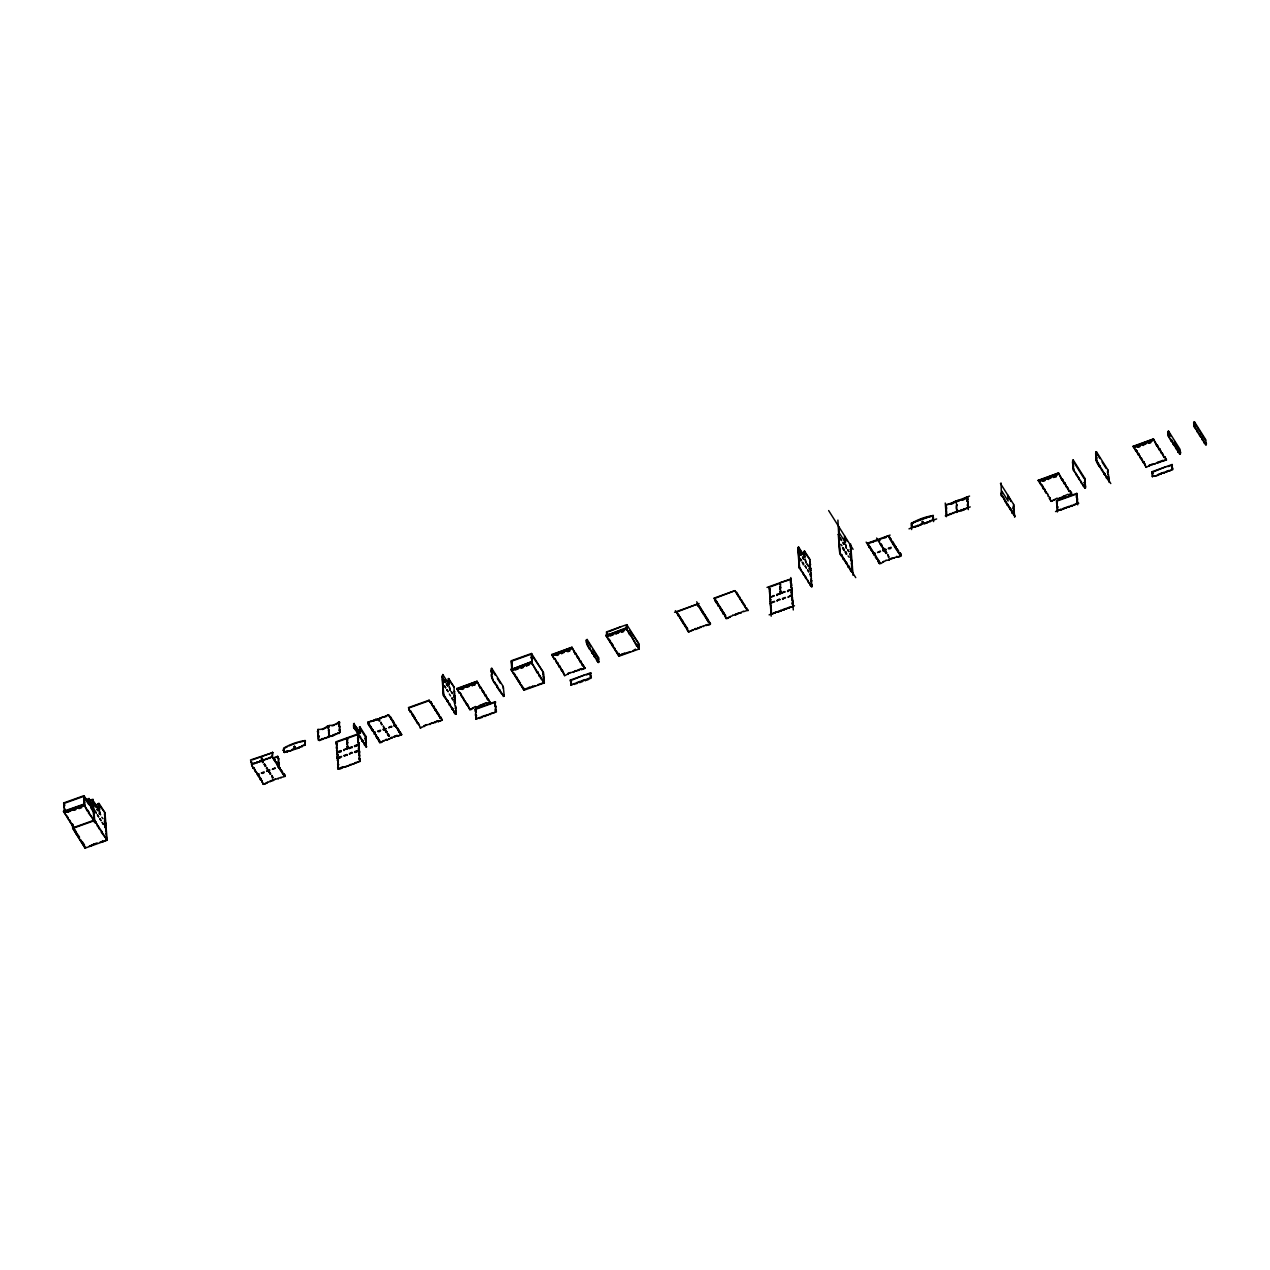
<?xml version="1.0" encoding="UTF-8"?>
<svg xmlns="http://www.w3.org/2000/svg" width="1270" height="1270" viewBox="0 0 1270 1270"><rect width="100%" height="100%" fill="white"/><g stroke="black" fill="none" stroke-linecap="round" stroke-linejoin="round"><path stroke-width="1.5" d="M64.405 812.721L63.659 802.957L83.995 795.671L93.662 811.038M64.627 803.196L84.296 796.147L83.931 800.497M64.786 805.243L63.659 802.957M64.484 804.767L64.278 807.545M83.629 800.021L84.772 802.307L83.788 802.068L83.883 804.497L95.218 822.69L95.853 821.928L94.361 822.468M85.931 799.624L88.979 798.528L93.44 805.625M88.598 799.259L88.471 802.227L93.599 810.371M64.802 808.879L64.706 813.197L65.103 809.355M88.932 800.148A43.656 28.305 -32.2 0 1 92.361 799.497L99.06 810.133L98.282 803.481A9.461 6.128 -32.2 0 1 96.123 805.053M89.233 800.624A43.656 28.305 -32.2 0 1 92.662 799.973L93.504 801.799M442.801 674.56L442.278 676.862L442.801 674.56L449.183 684.72L445.167 679.64M798.655 547.1L798.131 549.386L798.655 547.1L805.053 557.244L804.577 551.085L804.212 555.434M88.535 801.862L89.519 802.084L88.963 803.878M76.502 832.374L63.5 811.276L84.63 803.878L84.376 806.148M64.96 810.927L64.818 812.498L84.741 805.434M63.532 811.784L83.883 804.497M800.529 570.039L803.608 573.627L799.322 568.119L797.83 548.91L798.814 549.148M838.295 534.416L839.279 534.654L838.295 534.416L839.787 553.625L840.978 555.546L841.629 554.784L840.978 555.546M83.772 805.196L64.818 812.498M70.802 811.006L67.834 812.006L70.501 810.53M73.263 810.069C78.645 806.228 74.93 812.197 73.215 809.561M78.677 808.133L81.359 806.64L81.693 807.641L78.978 808.609L78.645 807.609M66.929 815.864L68.135 817.769M83.836 803.989L87.122 810.974L87.757 810.212L88.963 812.133L88.328 812.879L93.789 819.785L93.154 820.547M97.901 804.529A9.461 6.128 -32.2 0 0 98.584 803.973L99.743 809.895M448.516 684.959L448.707 678.545L454.136 687.165L454.073 692.007M798.671 550.72L801.084 554.561L800.449 555.308L799.878 552.64M98.901 808.069L98.441 805.545L99.425 805.783M447.897 680.371C448.675 679.371 448.453 685.975 448.564 680.133M90.503 806.783L93.551 809.863M92.996 809.419L93.805 809.117M98.6 807.593L99.584 807.831M317.484 731.742L318.468 731.98L317.484 731.742L318.008 729.44A9.461 6.128 -32.2 0 0 327.295 726.122L328.438 728.408L329.327 725.392A9.461 6.128 -32.2 0 0 338.614 722.058L339.598 722.297L339.233 726.646M969.566 496.062L945.69 505.19M69.342 819.69L70.548 821.595M96.98 809.117C95.282 809.45 98.838 810.371 98.187 811.022M317.786 732.218L318.008 729.44M325.422 728.154A9.461 6.128 -32.2 0 0 327.596 726.599L328.279 726.361M338.233 723.106A9.461 6.128 -32.2 0 0 338.915 722.551L339.598 722.297M511.889 670.56L511.143 660.797L531.479 653.51L543.544 672.655L544.338 682.927L523.986 690.213L511.032 669.623L531.336 661.829L537.019 672.64L537.654 671.894L537.019 672.64M954.961 502.19A9.461 6.128 -32.2 0 0 955.659 501.634L956.024 500.904L956.485 503.444M964.025 499.57A9.461 6.128 -32.2 0 0 966.978 497.57L967.359 496.856L968.327 509.619M495.252 682.387L494.601 683.149L491.855 678.323L491.284 674.243L492.252 674.481L490.966 670.131L491.934 670.369L491.776 668.322L503.237 686.514L504.174 695.214L503.19 694.976L504.174 695.214M511.604 663.321L511.445 661.273L531.781 653.986L531.114 657.86L532.098 658.098L531.114 657.86M1073.261 460.026L1072.737 462.328L1073.261 460.026L1084.723 478.219L1085.342 482.806L1084.358 482.568L1085.342 482.806M1096.439 451.723L1095.915 454.025L1096.439 451.723L1107.884 469.916L1107.837 474.758M800.894 561.07L800.322 558.387M804.751 556.768L797.989 547.338M328.438 728.408L328.644 725.63M338.931 726.17L339.296 721.82M847.074 541.131L844.359 536.829L844.836 542.989L844.74 536.099M946.213 506.524L946.166 511.365M956.183 502.968L957.009 501.142M966.994 501.206L967.518 498.904L967.296 501.682M803.497 558.387C803.45 560.864 801.306 553.418 803.545 558.895M843.963 543.893C843.899 546.37 841.772 538.924 843.994 544.401M1073.118 461.597L1073.055 466.439L1072.436 461.851L1073.42 462.089M1096.296 453.311L1096.232 458.137L1095.613 453.549L1096.597 453.787M317.802 735.854L318.786 736.092L317.802 735.854L318.167 731.504M319.643 739.95C316.865 740.489 320.5 740.331 322.326 738.457L322.659 739.457C326.898 735.505 331.518 740.092 328.279 729.98L329.263 730.218M801.529 560.308L799.64 558.641M956.866 511.699L956.342 505.015L957.326 505.254M318.103 736.33L318.468 731.98M491.125 672.195L491.776 668.322M511.985 662.607L511.921 667.433M71.755 823.516L72.962 825.437M99.393 812.943C97.695 813.276 101.251 814.197 100.6 814.864M511.762 665.385L512.128 661.035M606.822 636.556L606.457 631.936L626.793 624.649L638.858 643.795L639.255 648.938L618.919 656.225L605.949 635.635L626.253 627.824L629.539 634.809L630.174 634.047L636.762 646.303L637.413 645.541L639.223 648.414M250.666 762.016L251.635 762.254L250.507 759.968L272.764 752.57L272.415 756.92L251.539 764.35L253.27 768.413L253.905 767.651L253.27 768.413M283.242 750.348L284.226 750.586L283.242 750.348L283.766 748.046A43.656 28.305 -32.2 0 1 304.371 740.664L305.356 740.902L304.99 745.252C300.561 745.585 294.957 751.824 294.561 746.284L293.894 746.538C297.323 751.792 273.86 753.618 289.687 750.681M339.249 730.282L340.233 730.52L339.249 730.282L339.614 725.932M454.136 687.165L448.04 678.799M587.105 639.445L586.502 640.715L587.105 639.445L598.551 657.638L598.408 661.448M606.838 633.428L607.441 632.158L607.679 635.254L607.219 632.714M609.14 631.555L620.697 626.824M626.428 625.364L627.174 626.142M803.307 564.896L802.735 562.229M804.577 551.085L810.006 559.705L803.894 551.323M849.789 545.449L851.09 549.799L850.106 549.561M911.622 529.542L911.146 523.319L933.117 515.445L933.053 520.287L932.593 517.747L933.577 517.985M967.311 505.317L967.819 503.015L967.613 505.793M1168.575 431.165L1167.971 432.435L1168.575 431.165L1180.036 449.358L1180.576 452.914L1174.147 441.325M1194.498 421.878L1193.911 423.148L1194.498 421.878L1205.96 440.071L1205.817 443.881M252.571 759.809L261.445 756.634M262.128 756.38L272.764 752.57M283.543 750.824L284.067 748.522A43.656 28.305 -32.2 0 1 287.417 746.744M305.356 740.902L304.371 740.664M339.55 730.758L339.916 726.408M353.631 723.614L360.394 733.044L353.631 723.614L353.79 725.662L354.314 723.36M531.86 663.988L532.098 658.098M589.534 649.145L590.169 648.383L589.534 649.145L586.772 644.319L586.2 640.239L587.184 640.477M911.606 525.859L912.13 523.558A43.656 28.305 -32.2 0 1 915.464 521.764M933.418 515.922L932.434 515.699A43.656 28.305 -32.2 0 0 911.828 523.081L912.13 523.558M1001.998 491.363L1001.474 493.665L1001.998 491.363L1008.094 501.031L1007.618 494.871L1010.952 501.491M1076.087 474.853L1079.182 478.441L1073.341 470.027L1072.753 465.963L1073.737 466.185M1099.264 466.55L1099.899 465.804L1099.264 466.55L1096.502 461.724L1095.931 457.66L1096.915 457.898M1171.003 440.849L1171.654 440.103L1171.003 440.849L1168.257 436.023L1167.67 431.959L1168.654 432.197M1196.927 431.562L1200.023 435.15L1194.181 426.736L1193.61 422.672L1194.578 422.91M263.35 761.936L262.699 762.683L261.509 760.778L261.302 758.206L262.287 758.444M272.145 756.952L272.463 752.094M304.99 745.252L305.054 740.426M318.119 739.966L318.484 735.616M354.33 726.996L357.981 733.25L353.679 727.758L353.489 725.186L354.473 725.424M912.289 525.605C911.193 528.637 924.258 525.574 921.941 521.557L922.925 521.795M946.531 510.635L946.69 512.699C944.705 518.731 954.23 511.556 957.12 511.651M459.502 693.372L460.137 692.61L459.502 693.372L456.74 688.546L477.091 681.26L480.362 688.245L481.012 687.483L480.362 688.245M554.418 659.368L555.053 658.606L554.418 659.368L551.672 654.542L572.008 647.255L575.294 654.24L575.929 653.478L575.294 654.24M803.942 564.134L802.053 562.467M810.165 561.753L809.942 564.531L810.006 559.705M843.772 550.402L843.201 547.735L844.439 550.164M1046.448 491.982L1045.797 492.744L1045.242 490.077L1044.035 488.156L1043.384 488.918L1042.829 486.235L1038.225 480.266L1058.561 472.98L1061.847 479.949L1062.482 479.203L1061.847 479.949M1135.904 451.088L1136.539 450.326L1135.904 451.088L1133.142 446.262L1153.493 438.975L1156.764 445.961L1157.415 445.198L1156.764 445.961M294.386 749.586L294.561 746.284M318.786 736.092L318.945 738.14L317.96 737.918M491.426 676.291L492.093 672.417M586.359 642.303L586.883 640.001M607.378 634.762L607.235 636.349L626.173 629.031L606.885 635.349L607.79 636.794M626.364 627.967L627.332 628.206L626.777 629.983M1072.912 468.011L1073.436 465.709M1096.089 459.708L1098.693 463.883L1098.058 464.645M1167.828 434.007L1168.352 431.721M1193.768 424.72L1194.276 422.418M104.473 815.118L104.696 812.34L99.489 805.402M456.787 689.054L477.091 681.26M511.032 669.623L531.336 661.829M551.704 655.066L572.008 647.255M605.949 635.635L626.285 628.348L626.205 625.919M1038.273 480.774L1058.561 472.98M1133.189 446.77L1153.493 438.975M457.724 688.784L477.012 682.466L458.073 689.769L457.724 688.784L458.073 689.769M511.969 669.353L531.257 663.035L512.302 670.354L530.955 662.559M552.656 654.78L571.929 648.462L552.99 655.78L552.656 654.78L552.99 655.78M1039.209 480.489L1058.497 474.17L1039.543 481.489L1039.209 480.489L1039.543 481.489M1134.126 446.5L1153.414 440.166L1134.475 447.484L1134.126 446.5L1134.475 447.484M457.772 689.292L476.71 681.99M552.688 655.288L571.627 647.986M625.872 628.555L607.235 636.349M1039.241 481.012L1058.196 473.694M1134.174 447.008L1153.112 439.69M74.597 830.072L73.39 828.151L74.168 827.341M458.025 689.261L475.282 683.085M531.257 663.035L512.27 669.83L512.302 666.718M554.672 654.637L570.214 649.081M607.187 635.825L626.173 629.031M1039.511 480.981L1056.767 474.789M1134.428 446.976L1151.684 440.785M94.647 820.007L72.676 827.881L85.138 848.122L107.109 840.248L104.997 812.816L98.965 803.243M262.144 760.016C260.08 762.397 254.683 762.572 251.936 764.254M262.445 760.492L269.558 757.952M269.303 757.984L272.113 756.444L273.32 758.365M302.181 746.792L301.847 745.792L304.689 744.776M328.962 729.742C326.485 741.997 337.661 732.853 340.09 732.091L339.931 730.044M369.649 726.726L370.3 725.964L369.649 726.726L369.125 724.567C366.411 719.741 374.348 722.646 376.158 719.169L376.491 720.169L378.158 719.042L376.491 720.169M380.27 718.233C383.318 716.772 385.429 717.185 388.493 714.756L389.699 716.677M410.337 712.153L410.972 711.39L410.337 712.153L408.559 707.565L429.181 700.183L430.419 702.612L431.054 701.85L430.419 702.612M453.771 691.515L454.755 691.753M674.56 612.283L699.087 603.504M716.105 602.631L716.74 601.869L716.105 602.631L714.327 598.043L734.949 590.661L736.155 592.566M810.323 563.801L810.26 568.642L809.641 564.055L810.625 564.293M869.394 547.719L870.029 546.957L869.394 547.719L867.616 543.131L890.111 535.083M922.623 521.319C923.084 526.748 929.227 520.779 932.751 519.795M957.024 504.777C952.944 516.747 969.502 508.365 968.28 505.555M1002.014 494.998L1007.412 505.317L1008.047 504.571L1007.412 505.317M85.138 848.122L72.707 828.389L94.678 820.531L93.043 799.259M104.632 817.166L105.013 816.451L104.95 821.277M289.989 751.157L294.084 749.094M294.767 748.856L296.466 748.252M296.767 748.728L301.879 746.3M319.945 740.426L325.072 737.997M325.374 738.473L328.803 736.663M329.486 736.425L330.502 736.06M330.803 736.536L335.883 733.6M336.185 734.076L339.265 732.393M339.566 732.869L340.233 730.52M353.679 727.758L354.171 724.948M367.919 722.646L370.729 721.122M371.03 721.598L376.158 719.169M378.19 719.566L379.778 720.757L378.825 718.804L382.937 716.74M383.238 717.232L388.493 714.756M408.607 708.073L429.212 700.691M444.659 697.516L445.294 696.754L444.659 697.516L443.452 695.595L442.658 676.148M461.089 689.277C466.534 685.387 462.724 691.34 461.042 688.769M469.487 686.34L466.503 687.34L469.186 685.848M471.932 685.403C479.06 684.212 470.392 684.943 472.234 685.879M491.855 678.323L492.411 676.529M518.303 668.845L515.318 669.846L518.001 668.369M520.748 667.909C526.145 664.067 522.414 670.036 520.7 667.401M529.145 664.956L526.177 665.972L528.844 664.48M556.006 655.288C561.451 651.383 557.641 657.336 555.958 654.764M564.404 652.336L561.435 653.336L564.102 651.859M566.849 651.399C572.611 648.287 567.865 653.558 566.817 650.875M586.772 644.319L587.343 642.541M613.219 634.841L610.251 635.857L612.918 634.365M618.649 632.904L615.664 633.905L618.347 632.428M621.093 631.968C626.491 628.126 622.76 634.095 621.046 631.46M678.497 616.093L679.132 615.347L678.497 616.093L676.751 612.029L697.325 604.123M714.375 598.551L734.949 590.661M799.322 568.119L798.512 548.672M839.787 553.625L837.898 520.081M867.664 543.639C870.029 543.147 873.49 540.972 873.522 542.131M870.775 542.592L877.887 540.036L876.189 540.655M877.935 540.56L879.507 541.75L878.57 539.798L885.682 537.242M882.967 538.226L888.238 535.75L889.444 537.67M909.002 528.844L936.641 518.938M945.293 515.842L970.232 506.905M1003.792 499.57L1004.427 498.824L1001.379 495.744L1001.093 483.013M1042.559 480.997C1048.004 477.107 1044.21 483.044 1042.527 480.489M1050.957 478.044L1047.988 479.06L1050.655 477.568M1053.401 477.107C1060.545 475.917 1051.878 476.663 1053.703 477.583M1073.341 470.027L1073.896 468.249M1137.476 446.992C1142.873 443.151 1139.158 449.12 1137.444 446.484M1145.873 444.04L1142.905 445.056L1145.572 443.563M1148.334 443.103C1153.779 439.214 1149.969 445.167 1148.286 442.595M1168.257 436.023L1168.813 434.245M1194.181 426.736L1194.737 424.958M378.873 719.312L380.524 718.201M449.326 694.039L450.532 695.96M878.602 540.306C881.142 540.766 879.586 537.591 880.3 539.702M272.717 758.111L277.701 756.317L278.162 758.857M359.918 726.869L359.87 731.711L359.918 726.869L365.95 736.441L366.109 738.505L365.125 738.267L366.109 738.505M368.443 724.805L367.887 722.138M379.095 720.995L378.825 718.804M409.131 710.232L408.559 707.565M454.612 693.341L454.39 696.103L454.454 691.277M714.899 600.71L714.327 598.043M850.789 549.307L850.582 555.72L851.106 553.418M878.84 541.988L878.57 539.798M273.018 758.587L278.003 756.793M698.579 606.552C700.262 605.234 697.325 607.409 697.373 604.647M846.185 554.228L845.614 551.561L846.852 553.99M493.363 680.72L492.538 678.069M588.28 646.716L587.454 644.081M609.298 639.175L609.87 641.858L610.505 641.096M1074.833 472.424L1074.007 469.789M1169.765 438.42L1168.94 435.785M1195.689 429.133L1194.864 426.498M493.395 681.228L503.984 696.278L500.634 692.721L500.062 690.039L499.428 690.801L497.014 686.975L497.665 686.213M514.382 673.179L513.747 673.941L510.984 669.115M808.847 568.198L810.831 570.484L809.53 567.96M454.771 695.389L454.247 697.69L454.089 695.627L455.073 695.865M810.117 570.214L809.958 568.166L810.943 568.404M95.853 821.928L97.615 826.516L98.266 825.754L97.615 826.516M275.193 760.031L274.558 760.793L273.987 758.111M391.589 718.344L390.954 719.106L390.382 716.423M431.054 701.85L432.832 706.438L433.467 705.691L432.832 706.438M447.072 701.342L447.707 700.58L447.072 701.342L445.294 696.754M737.362 594.487L738.568 596.408M843.391 559.371L844.042 558.625L843.391 559.371L841.629 554.784M879.999 543.385L881.888 545.068L881.237 545.814L879.999 543.385L881.237 545.814M891.318 539.337L890.683 540.099L890.111 537.416M75.803 831.977L76.327 834.136L76.978 833.39L79.534 837.2M263.906 764.603L264.557 763.841L265.113 766.524L265.763 765.762M381.508 724.821L380.936 722.154M699.786 608.473L700.421 607.711L700.992 610.394M278.178 762.492L279.162 762.73L278.178 762.492L278.543 758.126M359.727 733.282L359.569 731.218L360.537 731.456M466.741 704.866L467.376 704.104L466.741 704.866L460.137 692.61M514.906 675.338L516.16 677.767L516.795 677.021M556.832 663.194L557.466 662.448L556.832 663.194L555.053 658.606M1138.317 454.914L1138.952 454.152L1138.317 454.914L1136.539 450.326M104.807 822.865L105.331 820.563M278.479 762.968L278.844 758.619M105.791 823.103L104.839 823.373L105.156 827.484L106.14 827.722M255.683 772.239L256.318 771.493L255.683 772.239L253.905 767.651M276.4 761.952L276.971 764.619L277.606 763.857M372.062 730.552L372.713 729.806L372.062 730.552L370.3 725.964M392.795 720.265L393.351 722.932L394.002 722.17M412.75 715.978L413.385 715.232L412.75 715.978L410.972 711.39M454.978 697.96L454.454 700.262L454.978 697.96L453.66 695.436L454.93 697.436M718.518 606.457L719.153 605.695L718.518 606.457L716.74 601.869M802.894 573.357L806.021 577.453L802.942 573.865M851.297 555.99L851.075 558.768L849.995 553.466L851.265 555.482M870.601 549.64L871.236 548.878L871.807 551.545M892.524 541.258L893.096 543.925L893.731 543.163M452.898 699.278C452.85 701.754 450.707 694.309 452.945 699.786M679.704 618.014L680.339 617.252L680.91 619.935M336.074 743.887L337.058 744.125L335.915 741.839L346.567 738.029L347.71 740.315L347.25 737.775L357.886 733.965L357.822 738.807M482.775 692.071L483.425 691.309L482.775 692.071L481.012 687.483M497.014 686.975L496.459 684.308M577.707 658.066L578.342 657.32L577.707 658.066L575.929 653.478M591.947 652.97L592.582 652.208L591.947 652.97L590.169 648.383M611.711 643.017L612.283 645.684L612.918 644.922M767.016 587.423L790.892 578.866L790.829 583.692M1064.26 483.791L1064.895 483.029L1064.26 483.791L1062.482 479.203M1101.677 470.392L1102.312 469.63L1101.677 470.392L1099.899 465.804M1159.177 449.786L1159.827 449.024L1159.177 449.786L1157.415 445.198M1173.416 444.69L1174.051 443.928L1173.416 444.69L1171.654 440.103M336.375 744.379L336.217 742.315L346.869 738.505M347.551 738.267L356.41 735.076M769.382 589.264L769.223 587.216L778.097 584.041M791.194 579.342L780.256 582.676L780.717 585.216M105.68 825.182L105.299 825.913L105.521 823.135M98.266 825.754L98.822 828.437L101.886 831.501L101.235 832.263L107.061 839.74L102.902 841.756L102.552 840.772M359.712 737.33L360.347 736.568L359.712 737.33L357.981 733.25M433.467 705.691L435.245 710.279L435.88 709.517L435.245 710.279M449.485 705.167L450.12 704.421L449.485 705.167L447.707 700.58M739.775 598.313L740.981 600.234M845.804 563.213L846.455 562.451L845.804 563.213L844.042 558.625M882.412 547.227L884.301 548.894L883.65 549.656L882.412 547.227L883.65 549.656M810.609 573.262L810.831 570.484M78.216 835.819L79.423 837.724M266.319 768.429L266.97 767.683L267.526 770.35L268.176 769.588M383.921 728.662L383.349 725.98M702.199 612.299L702.834 611.553L703.405 614.22M277.685 766.889L278.702 767.636L278.86 762.238M347.027 740.553L347.25 737.775M357.521 738.314L358.045 736.028M517.319 679.18L518.573 681.609L519.208 680.847M559.244 667.036L559.88 666.274L559.244 667.036L557.466 662.448M790.527 583.216L790.369 581.168L791.353 581.406M1078.452 478.171L1081.596 482.267L1078.5 478.679M1140.73 458.74L1141.365 457.994L1140.73 458.74L1138.952 454.152M279.162 762.73L279.321 764.778L278.336 764.54M278.813 765.778L279.384 768.445L280.019 767.699M372.713 729.806L374.475 734.393L375.126 733.631L374.475 734.393M393.319 722.424L396.415 726.011L395.764 726.757L396.415 726.011M413.956 717.899L414.591 717.137L415.163 719.82M719.725 608.378L720.36 607.616L720.931 610.283M805.307 577.183L808.434 581.295L805.339 577.707M873.014 553.466L873.649 552.704L874.22 555.387M894.937 545.084L895.509 547.751L896.144 547.005M810.768 575.326L811.292 573.024M851.233 560.816L851.614 560.102L851.694 561.229M258.096 776.081L257.524 773.398M682.117 621.84L682.752 621.093L683.323 623.76M336.391 747.998L337.375 748.236L336.391 747.998L336.756 743.648M346.885 742.14L347.869 742.378L347.345 744.664L346.885 742.14L347.345 744.664M383.222 729.091C390.144 727.821 381.937 729.409 383.572 730.075M391.366 726.17C384.969 729.663 392.636 725.599 391.7 727.154M394.113 725.71C396.827 725.71 392.541 726.329 394.748 724.948M769.763 588.55L769.699 593.376M779.891 587.026L780.875 587.264L780.351 589.566L779.891 587.026L780.351 589.566M810.562 575.977L811.451 575.072M882.967 550.069C890.127 548.783 881.618 550.402 883.301 551.069M503.237 686.514L503.396 688.562M1084.659 483.06L1084.723 478.219M1107.884 469.916L1107.376 472.218L1108.345 472.456M259.001 774.16L258.366 774.922L258.699 773.684M261.445 773.224C266.843 769.398 263.128 775.351 261.414 772.716M269.843 770.287L266.875 771.287L269.542 769.795M275.272 768.334L272.304 769.35L274.971 767.858M336.693 748.475L337.058 744.125M375.396 732.472L374.745 733.234L375.094 731.996M377.841 731.536C383.238 727.71 379.508 733.663 377.793 731.028M383.27 729.599L385.969 728.631M388.683 727.646L391.668 726.646M485.188 695.896L485.839 695.15L485.188 695.896L483.425 691.309M537.654 671.894L539.433 676.481L540.067 675.719L539.433 676.481M580.12 661.908L580.755 661.146L580.12 661.908L578.342 657.32M594.36 656.796L594.995 656.05L594.36 656.796L592.582 652.208M614.172 647.351L615.378 649.272M769.541 591.328L770.064 589.026M810.593 576.485L809.974 573.722L811.244 575.723M875.125 553.466L874.49 554.228L874.824 552.99M880.554 551.529L877.57 552.529L880.253 551.053M882.999 550.593L885.968 549.577M888.428 548.64C893.81 544.814 890.095 550.767 888.381 548.132M900.525 555.53C894.286 546.83 894.048 546.021 888.095 535.797M1066.673 487.617L1067.308 486.854L1066.673 487.617L1064.895 483.029M1104.09 474.218L1104.725 473.456L1104.09 474.218L1102.312 469.63M1161.59 453.612L1162.225 452.866L1161.59 453.612L1159.827 449.024M1175.829 448.516L1176.465 447.754L1175.829 448.516L1174.051 443.928M1201.753 439.229L1204.849 442.817L1200.023 435.15M365.427 738.743L365.95 736.441M1000.442 483.457L1013.65 504.444L1013.301 512.429L1014.444 514.715L1012.873 512.223L1012.238 512.985L1012.873 512.223M362.125 741.156L362.76 740.41L362.125 741.156L360.347 736.568M385.08 730.059L386.969 731.726L386.334 732.488L385.08 730.059L386.334 732.488M435.88 709.517L437.658 714.105L438.293 713.343L437.658 714.105M451.898 709.009L452.533 708.247L451.898 709.009L450.12 704.421M742.188 602.155L743.394 604.06M848.217 567.039L848.868 566.277L848.217 567.039L846.455 562.451M884.825 551.053L886.714 552.72L886.063 553.482L884.825 551.053L886.063 553.482M1009.825 509.159L1010.46 508.397L1009.825 509.159L1008.047 504.571M80.629 839.645L81.836 841.565M268.732 772.271L269.383 771.509L269.938 774.176L270.589 773.43M347.043 744.188L347.567 741.886M357.838 742.426L358.823 742.664L357.838 742.426L358.203 738.076M704.612 616.14L705.247 615.378L705.818 618.045M780.05 589.089L780.574 586.788M790.845 587.327L791.369 585.025L791.146 587.804M542.719 674.481L543.242 672.179L531.098 654.225M811.435 578.294L811.212 581.073L811.276 576.247M851.217 564.039L851.741 561.753L850.471 559.737M358.14 742.918L358.505 738.553M561.658 670.862L562.292 670.1L561.658 670.862L559.88 666.274M1080.865 481.997L1083.993 486.108L1080.913 482.521M1143.143 462.566L1143.778 461.82L1143.143 462.566L1141.365 457.994M105.743 831.659L105.966 828.881M455.2 706.485L454.104 701.183L455.374 703.199L455.136 700.008M520.414 682.768L519.779 683.514L520.938 684.911M1048.21 496.57L1047.655 493.903M260.509 779.907L261.144 779.145L260.509 779.907L258.731 775.319M281.226 769.604L281.797 772.287L282.432 771.525M376.888 738.219L377.523 737.457L376.888 738.219L375.126 733.631M397.621 727.916L398.177 730.583L398.828 729.837M417.576 723.646L418.211 722.884L417.576 723.646L412.845 714.089M723.344 614.124L723.979 613.362L723.344 614.124L721.566 609.536M807.72 581.025L810.847 585.121L807.752 581.533M875.427 557.292L876.062 556.546L876.633 559.213M897.35 548.91L897.922 551.577L898.557 550.831M336.55 750.062L337.01 752.586L337.074 747.76M347.202 746.252L348.17 746.474L347.662 748.776L347.202 746.252L347.662 748.776M770.08 592.661L770.017 597.487L774.224 595.979M780.209 591.137L781.177 591.375L780.669 593.677L780.209 591.137L780.669 593.677M684.514 625.681L685.165 624.919L685.721 627.586M365.966 740.077L365.744 742.855L365.808 738.029M455.057 708.057L455.358 708.549M543.56 676.291L543.496 681.117L543.719 678.339M811.593 580.358L811.53 585.184L810.911 580.596L811.895 580.834M851.376 566.102L852.36 566.341L851.9 563.801M1012.984 508.317L1013.508 506.016M487.601 699.738L488.236 698.976L487.601 699.738L485.839 695.15M540.067 675.719L540.639 678.386L544.29 682.419L540.909 683.641M582.533 665.734L583.168 664.972L582.533 665.734L580.755 661.146M596.757 660.638L597.408 659.876L596.757 660.638L594.995 656.05M616.585 651.192L617.776 653.097M1069.086 491.442L1069.721 490.696L1069.086 491.442L1067.308 486.854M1106.503 478.044L1107.138 477.282L1106.503 478.044L1104.725 473.456M1164.003 457.438L1164.638 456.692L1164.003 457.438L1162.225 452.866M1178.243 452.342L1178.878 451.596L1178.243 452.342L1176.465 447.754M105.902 833.723L106.283 832.993L106.22 837.819M598.932 659.146L597.964 658.924L598.551 657.638M336.709 752.11L340.916 750.602L341.249 751.602L338.455 752.602M343.964 750.633L343.63 749.633L346.647 749.141M347.361 748.3L347.869 745.998M349.044 747.697C356.203 746.395 347.71 748.014 349.393 748.681M354.822 746.744L354.473 745.744L358.68 744.252L358.521 742.188M364.538 744.982L365.173 744.236L364.538 744.982L362.76 740.41M387.493 733.885L389.382 735.568L388.747 736.314L387.493 733.885L388.747 736.314M438.293 713.343L440.071 717.931L440.706 717.185L440.071 717.931M454.311 712.835L454.946 712.073L454.311 712.835L452.533 708.247M744.601 605.981L745.808 607.885M776.97 595.519C775.557 592.677 781.304 595.106 779.351 593.566M780.367 593.201L780.875 590.899M782.066 592.582C781.907 594.979 783.114 589.978 785.066 592.09M787.829 591.645C786.336 588.582 794.21 591.074 791.829 587.565M850.63 570.865L851.265 570.119L850.63 570.865L848.868 566.277M1012.238 512.985L1010.46 508.397M83.042 843.471L84.249 845.391M272.986 777.256L272.351 778.002L271.78 775.335M455.882 709.882L455.676 712.645L455.724 707.819M637.953 644.588L638.556 643.318L629.555 630.333M707.025 619.966L707.66 619.204L708.216 621.887M852.059 565.848L851.852 572.373L852.376 569.96M888.476 557.308L887.921 554.641M336.915 754.682L337.883 754.92L336.756 752.634L341.217 751.094M343.662 750.157L346.345 748.665M349.091 748.205L352.06 747.204M354.52 746.268L358.981 744.728L358.823 742.664M366.125 742.14L366.062 746.966L365.442 742.378L366.427 742.617M773.922 595.503L769.763 597.519L770.89 599.821M776.668 595.043L779.383 594.074M782.098 593.106L784.765 591.614M787.527 591.153L791.718 589.661L792.178 592.185L791.21 591.947L792.178 592.185M1108.504 474.504L1108.647 479.679L1107.138 477.282M356.219 746.236L358.712 744.76L358.664 749.586M473.139 708.438C473.123 706.279 472.472 710.39 469.757 709.644L467.376 704.104M522.145 686.832L523.986 690.213M568.023 673.925L564.674 675.656L562.292 670.1M1083.278 485.839L1085.469 487.982L1083.326 486.346M1149.509 465.63L1146.159 467.36L1143.778 461.82M1204.135 442.547L1206.309 444.69L1204.166 443.055M1054.576 499.634L1051.227 501.364L1049.417 498.491L1050.052 497.729M267.478 782.812C267.684 780.653 265.954 785.066 263.271 784.32L260.239 777.446M283.639 773.446L283.004 774.192L283.639 773.446C289.195 777.843 279.003 776.621 281.035 777.954M383.873 741.108C384.064 738.965 382.333 743.379 379.666 742.617L377.523 737.457M400.034 731.742L399.383 732.504L400.034 731.742L401.637 734.758L397.431 736.267L397.081 735.266L386.588 740.14L386.239 739.156M418.211 722.884L420.354 728.043L424.513 726.027M676.751 612.029L687.578 628.745L686.927 629.507L688.499 632L692.658 629.983M730.329 617.014C730.52 614.855 728.789 619.268 726.122 618.522L723.979 613.362M810.133 584.851L812.07 586.613L810.165 585.359M877.84 561.118L878.475 560.372L877.84 561.118L879.396 563.61C882.078 564.372 883.809 559.959 883.602 562.102M899.763 552.736L899.128 553.498L899.763 552.736C904.478 555.022 897.557 558.943 896.826 556.26M358.362 749.109L358.87 746.808M456.041 711.93L455.533 714.327L455.374 712.168L456.343 712.406M619.252 654.987L619.125 653.447M638.794 646.398L638.239 648.176L638.635 644.35M811.403 586.867L811.228 584.708L812.213 584.946M1013.301 512.429L1013.825 510.127M1084.977 487.172L1085.342 486.442L1084.786 488.22M1180.274 452.438L1179.719 454.231L1180.576 452.914M1206.5 443.627L1205.516 443.405L1205.643 444.944M618.919 656.225L619.427 653.923M524.335 688.991L523.827 688.165M543.306 682.181L543.878 680.403M573.453 671.973L567.722 673.433L568.071 674.433M583.168 664.972L585.01 668.369L581.628 669.576L581.279 668.591C578.818 671.401 574.786 670.004 573.484 672.497M596.725 660.114L598.233 662.511L599.091 661.21M1151.906 464.185C1145.016 467.535 1156.033 462.613 1154.97 464.201M1157.335 462.232C1158.43 461.518 1169.479 461.867 1164.638 456.692M469.757 709.644L475.52 706.469M483.997 704.548C484.632 703.77 477.949 705.342 478.568 706.485L475.551 706.977M481.235 705.009L486.362 702.58M523.954 689.705L529.749 687.038M535.21 685.609L529.796 687.562M537.924 684.641L540.639 683.673M567.769 673.957L570.436 672.465M573.183 672.005L575.866 670.528M576.167 671.005L581.279 668.591M584.978 667.845L581.628 669.576M624.681 653.034L618.871 655.701L617.061 652.828M630.142 651.605L624.713 653.558M633.111 650.605L635.524 649.16M1051.227 501.364L1056.989 498.189M1057.037 498.697C1060.005 498.777 1064.736 494.84 1065.466 496.268M1062.72 496.713L1067.832 494.3M1071.531 493.57C1062.593 496.237 1076.277 494.967 1069.721 490.696M1152.207 464.661L1157.383 462.756M1162.764 460.296L1157.684 463.233M1163.066 460.772L1166.447 459.565M84.788 847.138L85.915 847.312L85.09 847.614M94.424 843.677C85.074 849.233 97.965 841.613 97.171 843.216M106.093 839.502L106.601 837.105M270.192 781.828C269.145 781.225 273.463 780.097 274.558 779.748M337.074 756.729L337.455 758.349L337.582 754.443M429.943 724.091L424.212 725.551L424.545 726.551M440.706 717.185L442.309 720.185L438.118 721.693L437.769 720.693C435.308 723.519 431.276 722.122 429.974 724.598M695.071 628.523C696.865 629.793 703.024 624.935 703.548 626.602M732.695 615.045C734.473 616.315 740.648 611.457 741.172 613.124M770.747 601.393L770.382 602.107L770.588 599.329M792.337 594.249C793.004 594.058 789.765 595.535 788.273 597.392M885.984 560.149C887.762 561.419 893.937 556.562 894.461 558.228M486.394 703.104L490.093 702.358L488.236 698.976M89.297 846.106L91.757 845.169M99.885 842.248L102.6 841.28M263.271 784.32L269.891 781.352M270.161 781.32L275.272 778.907M275.32 779.415L280.733 777.478M285.21 775.922L284.385 776.224L278.702 767.636M337.375 757.222L337.883 754.92M379.666 742.617L386.286 739.664M391.7 737.727L386.588 740.14M394.414 736.759L397.129 735.774M397.431 736.267L401.59 734.235M421.116 727.25L420.354 728.043M424.243 726.059L426.926 724.583M429.673 724.122L432.34 722.63M432.641 723.122L437.769 720.693M442.278 719.661L438.118 721.693M688.499 632L695.119 629.047M700.802 627.062L695.42 629.523M703.247 626.126L710.422 623.618L696.69 601.789M726.122 618.522L732.726 615.569M735.441 614.601L738.124 613.108M738.426 613.585L743.537 611.172M879.396 563.61L880.173 562.816L867.616 543.131M883.301 561.626L886.015 560.657M888.73 559.689L891.397 558.197M891.699 558.689L896.858 556.768M901.335 555.228L897.16 557.26M337.153 757.872L341.662 756.841M344.075 755.396L347.091 754.904L344.376 755.872M349.488 753.443C349.345 755.841 350.552 750.84 352.504 752.951M359.108 755.348L359.616 753.046C361.632 746.601 347.71 755.841 359.124 749.998L359.029 748.871M706.263 625.634C704.485 624.014 710.089 626.554 710.422 623.618M743.585 611.68L748.046 610.14L747.236 610.425L734.806 590.709M774.668 601.742L770.461 603.234M777.081 600.281C776.922 602.678 778.129 597.678 780.097 599.789M785.209 597.376L782.542 598.853L785.511 597.852M475.155 711.01L476.123 711.248L474.996 708.946L495.332 701.659L495.268 706.501M1057.338 511.985L1056.465 500.666L1076.817 493.379L1076.754 498.205M337.344 760.428L338.328 760.667L337.201 758.38L341.36 756.364M344.106 755.904L347.091 754.904M349.536 753.967L352.203 752.475M774.367 601.25L770.207 603.282L770.668 605.806M777.113 600.805L779.796 599.313M787.971 596.916L792.162 595.408L792.115 600.234M475.456 711.486L475.297 709.422L495.633 702.151M1056.926 503.206L1056.767 501.142L1077.119 493.855M337.645 760.92L337.502 758.857L340.296 757.857M354.917 751.507L355.267 752.491L358.061 751.491M358.807 754.872L359.156 750.506M494.967 706.025L495.332 701.659M791.813 599.757L791.654 597.71L792.623 597.948M1076.452 497.729L1076.293 495.681L1077.262 495.919M475.472 715.121L476.44 715.359L475.472 715.121L475.821 710.755M1057.307 502.475L1056.942 506.825L1057.926 507.063M337.661 764.54L338.645 764.778L337.661 764.54L338.026 760.19M771.033 605.091L770.969 609.917M337.963 765.032L338.328 760.667M770.811 607.87L771.334 605.568M570.389 681.117L571.373 681.355L570.309 680.085L590.645 672.798L590.502 676.608M1151.858 472.821L1152.842 473.059L1151.779 471.805L1172.131 464.518L1171.988 468.312M572.389 679.926L584.549 674.989M586.375 674.926L590.947 673.275M1153.874 471.646L1166.019 466.693M1167.844 466.63L1172.432 464.995M359.108 758.968L360.093 759.206L359.108 758.968L359.474 754.618M495.284 710.12L496.268 710.359L495.284 710.12L495.649 705.771M590.201 676.132L590.645 672.798M792.115 603.869L792.639 601.567L792.417 604.345M1076.769 501.84L1077.277 499.539L1077.071 502.317M1171.686 467.836L1172.131 464.518M359.41 759.46L359.775 755.094M495.586 710.613L495.951 706.247M495.967 709.882L496.078 711.422C491.665 714.486 489.172 713.549 484.902 716.55L484.553 715.55L476.044 719.185L476.139 714.867M591.185 676.354L591.312 677.91L587.962 679.625L585.248 680.609L584.899 679.609L582.184 680.577L582.533 681.577L579.818 682.546L579.485 681.545L570.96 685.197L571.071 680.879M1057.624 506.587L1057.529 510.905L1060.609 509.206L1060.958 510.207C1066.721 506.031 1073.896 507.159 1077.738 502.079M1172.369 467.598L1172.48 469.138C1169.464 472.027 1165.654 470.821 1164.003 473.281C1160.621 471.884 1153.446 479.457 1152.017 474.885L1152.541 472.583M337.995 768.763C348.853 763.667 336.137 773.541 337.82 766.604L338.344 764.302M771.35 609.203L771.303 614.14L775.51 612.632L771.303 614.14M476.044 719.185L476.44 715.359M570.96 685.197L571.373 681.355M1152.446 476.901L1152.842 473.059M475.742 718.709L482.187 717.518L481.838 716.518M570.659 684.705L577.104 683.514L576.77 682.53M582.486 681.053L591.01 677.418L590.883 675.878M1152.144 476.425L1158.589 475.234L1158.24 474.234M482.14 717.01L487.267 714.581M487.569 715.058L492.697 712.645M492.998 713.121L496.38 711.899L496.268 710.359M577.072 683.006L582.184 680.577M1055.529 511.556L1078.754 503.237M1158.542 474.71L1163.669 472.297M1163.971 472.773L1169.099 470.344M1169.4 470.837L1172.781 469.614L1172.67 468.074M342.202 767.255C347.758 766.35 353.203 764.08 359.966 760.889L359.791 758.73M775.208 612.156C780.701 611.378 785.606 608.822 793.274 606.266L793.099 604.107M788.797 607.806L793.274 606.266M342.233 767.763L344.948 766.794M347.964 766.302L350.329 764.334M353.377 764.365L355.759 762.397M769.112 614.855L794.48 605.774M345.249 767.27L347.916 765.794M350.631 764.81L353.346 763.841M356.06 762.873L360.267 761.365L360.093 759.206M778.256 612.172L780.923 610.679M783.638 609.711L786.352 608.743M1193.832 422.116L1205.278 440.309M1196.403 429.403L1197.61 431.324M1201.229 437.07L1202.436 438.991M1200.515 436.801L1199.34 435.404M1167.892 431.403L1171.019 436.372M1178.878 451.596L1180.386 453.977M1170.48 438.69L1171.686 440.611M1172.893 442.531L1174.099 444.436M1175.306 446.357L1176.512 448.278M1177.719 450.183L1178.925 452.104M1170.972 440.341L1172.178 442.262M1173.385 444.167L1174.591 446.087M1175.798 448.008L1177.004 449.913M1178.211 451.834L1179.719 454.231M1153.525 439.483L1156.24 443.801M1157.446 445.706L1158.653 447.627M1159.859 449.548L1161.066 451.453M1162.272 453.374L1163.479 455.295M1164.685 457.2L1166.495 460.073M1155.525 443.532L1156.732 445.437M1157.938 447.358L1159.145 449.278M1160.351 451.183L1161.558 453.104M1162.764 455.009L1163.971 456.93M1160.05 461.264L1160.383 462.264M1166.717 472.313L1166.384 471.329M1161.304 474.266L1160.955 473.265M1149.207 465.153L1149.54 466.153M1151.779 471.805L1152.16 473.313M1136.586 450.834L1137.793 452.755M1138.984 454.676L1140.19 456.581M1141.397 458.502L1142.603 460.423M1143.81 462.328L1145.016 464.248M1133.142 446.262L1135.856 450.564M1137.063 452.485L1138.269 454.406M1139.476 456.311L1140.682 458.232M1141.889 460.137L1143.095 462.058M1144.302 463.979L1146.159 467.36M1095.756 451.977L1099.915 458.581M1102.011 461.899L1106.17 468.503M1095.883 459.883L1099.931 466.312M1101.138 468.233L1102.344 470.138M1103.551 472.059L1104.757 473.964M1105.964 475.885L1110.79 483.553M1099.217 466.042L1100.423 467.947M1101.63 469.868L1102.836 471.789M1104.043 473.694L1105.249 475.615M1106.456 477.536L1107.964 479.933M1072.578 460.264L1084.04 478.472M1075.563 472.694L1076.769 474.615M1058.609 473.488L1061.323 477.79M1062.53 479.711L1063.736 481.632M1064.943 483.537L1066.149 485.457M1067.356 487.378L1068.562 489.283M1069.769 491.204L1071.578 494.078M1060.609 477.52L1061.815 479.441M1063.022 481.362L1064.212 483.267M1065.419 485.188L1066.625 487.108M1067.832 489.014L1069.038 490.934M1056.418 476.615L1056.084 475.631M1074.515 505.349L1074.166 504.349M1071.801 506.317L1071.451 505.317M1069.086 507.286L1068.753 506.301M1066.371 508.254L1066.038 507.27M1063.657 509.238L1063.323 508.238M1054.624 500.142L1054.322 499.666M1041.654 484.838L1042.86 486.759M1044.067 488.664L1045.274 490.585M1046.48 492.506L1047.687 494.411M1048.893 496.332L1050.1 498.253M1038.225 480.266L1040.971 485.076M1042.146 486.489L1043.384 488.918M1044.559 490.315L1045.797 492.744M1051.195 500.856L1049.417 498.491M1002.062 495.506L1015.206 516.382M1006.157 502.888L1004.999 501.491M1007.364 504.809L1008.571 506.73M1009.777 508.635L1010.984 510.556M1012.19 512.477L1013.762 514.953M966.978 497.57L966.676 497.094A9.461 6.128 -32.2 0 1 957.389 500.428L957.691 500.904A9.461 6.128 -32.2 0 0 959.183 500.936M967.676 508.413L967.327 507.413M966.994 508.651L966.645 507.667M964.279 509.619L963.946 508.635M961.565 510.588L961.231 509.603M955.659 501.634L955.357 501.142A9.461 6.128 -32.2 0 1 946.055 504.476L946.356 504.952M958.517 510.572L958.85 511.572M956.818 511.175L957.167 512.175M956.151 512.54L955.802 511.54M953.437 513.509L953.087 512.508M950.722 514.477L950.373 513.493M948.007 515.445L947.674 514.461M947.325 515.699L946.991 514.699M930.243 521.811L929.91 520.827M927.529 522.78L927.195 521.795M924.481 522.764L924.814 523.764M920.417 524.224L920.75 525.208M917.702 525.193L918.035 526.193M914.987 526.161L915.321 527.161M890.159 537.94L891.365 539.845M892.572 541.766L893.778 543.687M894.985 545.592L896.191 547.513M897.398 549.434L898.604 551.339M899.811 553.26L901.367 555.752M890.651 539.575L891.857 541.496M893.048 543.417L894.255 545.322M895.461 547.243L896.668 549.148M897.874 551.069L899.081 552.99M885.73 537.766L885.428 537.289M886.015 550.1L885.666 549.1M880.713 543.655L881.92 545.576M883.126 547.497L884.333 549.402M885.539 551.323L886.746 553.244M887.952 555.149L889.159 557.07M876.633 538.051L878.792 541.48M888.682 559.181L889.032 560.165M870.077 547.481L871.284 549.386M872.49 551.307L873.697 553.228M874.903 555.133L876.109 557.054M877.3 558.975L878.507 560.88M866.156 542.131L869.347 547.211M870.553 549.116L871.76 551.037M872.966 552.958L874.173 554.863M875.379 556.784L876.586 558.689M877.792 560.61L879.364 563.102M828.643 510.556L853.075 549.338M845.518 542.75L839.121 532.606L838.597 534.892M839.137 536.226L841.581 540.575L840.343 538.147M842.518 547.973L843.725 549.894M844.931 551.799L846.137 553.72M851.265 570.119L852.535 572.119M840.454 553.387L855.742 577.644M840.946 555.038L842.153 556.943M843.359 558.864L844.566 560.784M845.772 562.689L846.979 564.61M848.185 566.531L849.392 568.436M850.598 570.357L851.852 572.373M804.434 552.656L803.751 552.894M799.925 553.149L801.132 555.069M800.402 554.799L799.243 553.403M799.989 567.88L801.195 569.801M779.875 583.406L779.732 584.978M788.765 607.298L789.099 608.282M782.495 598.345L782.844 599.329M786.4 609.251L786.051 608.266M769.223 587.216L771.192 616.204M783.685 610.219L783.336 609.235M780.971 611.203L780.621 610.203M736.838 592.328L738.076 594.757M739.235 596.154L740.489 598.583M741.648 599.996L742.902 602.424M744.061 603.822L745.315 606.25M746.474 607.647L748.078 610.648M735.409 614.077L735.743 615.077M714.47 597.995L725.853 616.077M716.788 602.377L717.994 604.298M719.201 606.219L720.408 608.124M721.614 610.044L722.82 611.965M724.027 613.87L725.233 615.791M714.867 600.202L716.074 602.107M717.28 604.028L718.487 605.949M719.693 607.854L720.9 609.775M722.106 611.695L723.297 613.6M724.503 615.521L726.075 618.014M699.246 606.314L700.453 608.235M701.659 610.14L702.866 612.061M704.072 613.981L705.279 615.886M706.485 617.807L707.692 619.728M708.898 621.633L710.47 624.126M697.198 604.171L708.581 622.268M700.834 627.57L700.5 626.586M697.786 627.555L698.135 628.555M692.706 630.491L692.404 630.015M679.164 615.855L680.371 617.776M681.577 619.681L682.784 621.601M683.99 623.522L685.197 625.427M686.403 627.348L687.61 629.269M675.37 610.679L688.467 631.476M626.285 628.348L639.255 648.938M609.346 639.699L610.553 641.604M611.759 643.525L612.966 645.446M605.917 635.111L608.632 639.429M609.822 641.334L611.029 643.255M612.235 645.176L613.442 647.081M614.648 649.002L615.855 650.923M586.422 639.699L590.582 646.303M592.677 649.621L597.884 657.892M597.408 659.876L598.916 662.273M588.994 646.986L590.201 648.891M591.407 650.811L592.614 652.732M593.82 654.637L595.027 656.558M596.233 658.479L597.44 660.384M589.486 648.621L590.693 650.542M591.899 652.462L593.106 654.367M594.312 656.288L595.519 658.209M572.056 647.779L574.77 652.082M575.977 654.002L577.167 655.907M578.374 657.828L579.58 659.749M580.787 661.654L581.993 663.575M583.2 665.496L585.01 668.369M574.04 651.812L575.246 653.732M576.453 655.637L577.659 657.558M578.866 659.479L580.072 661.384M581.279 663.305L582.486 665.226M569.865 650.907L569.563 650.431M587.613 678.64L587.962 679.625M578.914 670.544L578.564 669.56M585.248 680.609L584.899 679.609M579.818 682.546L579.485 681.545M574.389 684.482L574.056 683.498M570.309 680.085L570.69 681.593M555.101 659.13L556.308 661.035M557.514 662.956L558.721 664.877M559.927 666.782L561.134 668.703M562.34 670.623L563.547 672.528M551.672 654.542L554.387 658.86M555.593 660.765L556.8 662.686M558.006 664.607L559.213 666.512M560.419 668.433L561.626 670.354M562.832 672.259L564.674 675.656M543.401 674.243L543.179 677.005M531.368 662.353L544.338 682.927M514.413 673.703L515.62 675.608M516.827 677.529L518.033 679.45M519.239 681.355L520.446 683.276M521.653 685.197L522.859 687.102M491.109 668.56L495.268 675.18M497.348 678.482L500.475 683.45M495.776 684.546L494.601 683.149M477.123 681.768L479.838 686.086M481.044 688.007L482.251 689.912M483.457 691.832L484.664 693.737M485.87 695.658L487.077 697.579M488.283 699.484L490.093 702.358M479.123 685.816L480.33 687.721M481.536 689.642L482.743 691.563M483.949 693.468L485.156 695.389M486.362 697.309L487.569 699.214M474.948 684.911L474.599 683.911M490.315 714.597L489.982 713.613M475.98 712.819L476.123 711.248M479.473 718.487L479.139 717.502M460.184 693.134L461.391 695.039M462.597 696.96L463.804 698.865M464.995 700.786L466.201 702.707M467.408 704.612L468.614 706.533M456.74 688.546L459.454 692.848M460.661 694.769L461.915 697.198M463.074 698.595L464.328 701.024M465.487 702.437L466.693 704.342M467.9 706.263L469.709 709.136M442.817 678.196L445.262 682.546L444.024 680.117M454.946 712.073L456.216 714.089M444.135 695.357L445.341 697.262M446.548 699.183L447.754 701.103M448.961 703.008L450.167 704.929M451.374 706.85L452.58 708.755M453.787 710.676L454.978 712.597M444.627 696.992L445.818 698.913M447.024 700.834L448.231 702.739M449.437 704.659L450.644 706.58M451.85 708.485L453.057 710.406M454.263 712.327L455.533 714.327M431.101 702.373L432.308 704.278M433.514 706.199L434.721 708.12M435.928 710.025L437.134 711.946M438.34 713.867L439.547 715.772M440.753 717.693L442.309 720.185M429.038 700.23L440.42 718.312M435.404 722.662L435.054 721.662M411.02 711.914L412.226 713.819M413.433 715.74L414.639 717.661M415.846 719.566L417.052 721.487M418.259 723.408L419.449 725.313M409.099 709.724L410.305 711.644M411.496 713.549L412.702 715.47M413.909 717.391L415.115 719.296M416.322 721.217L417.528 723.138M390.414 716.947L391.62 718.852M392.827 720.773L394.033 722.693M395.24 724.598L396.446 726.519M397.653 728.44L398.859 730.345M400.066 732.266L401.637 734.758M390.906 718.582L392.112 720.503M395.732 726.25L396.938 728.154M398.145 730.075L399.351 731.996M388.366 714.804L399.828 733.012M395.097 725.948L394.526 724.329M394.065 725.202L394.414 726.186M385.985 716.772L385.651 715.772M394.383 736.235L394.716 737.235M380.222 717.725L380.571 718.709M391.668 737.203L392.001 738.203M380.984 722.662L382.191 724.583M383.397 726.503L384.604 728.408M385.81 730.329L387.017 732.25M388.207 734.155L389.414 736.076M378.158 719.042L379.063 720.487M373.777 721.138L373.443 720.153M368.014 722.09L374.444 732.758M380.444 741.823L374.745 733.234M370.332 726.488L371.538 728.393M372.745 730.313L373.952 732.234M375.158 734.139L376.365 736.06M377.571 737.981L378.777 739.886M368.411 724.297L369.618 726.218M370.824 728.123L372.031 730.044M375.65 735.79L376.857 737.695M378.063 739.616L379.619 742.109M359.251 727.123L365.268 736.695M365.173 744.236L366.744 746.728M354.362 727.504L355.568 729.424M359.188 735.171L360.394 737.092M361.601 738.997L362.807 740.918M364.014 742.839L365.22 744.744M358.473 734.901L357.299 733.504M359.68 736.822L360.886 738.727M362.093 740.648L363.299 742.553M364.506 744.474L366.062 746.966M359.124 749.998L359.331 749.348M352.108 747.712L351.758 746.728M338.931 733.615L338.598 732.631M347.123 755.412L346.789 754.412M333.502 735.568L333.169 734.568M328.755 736.155L329.105 737.14M327.739 736.521L328.089 737.505M336.756 752.634L337.217 755.158M337.82 766.604L338.296 769.239M318.929 739.68L319.278 740.664M299.133 746.76L299.466 747.76M292.354 749.189L292.687 750.189M286.925 751.141L287.274 752.126M274.034 758.635L275.241 760.539M276.447 762.46L277.654 764.381M278.86 766.286L280.067 768.207M281.273 770.128L282.48 772.033M283.67 773.954L285.242 776.446M274.51 760.27L275.717 762.19M276.923 764.111L278.13 766.016M279.337 767.937L280.543 769.858M281.749 771.763L282.956 773.684M271.97 756.491L278.368 766.651M269.256 757.46L269.605 758.46M266.89 759.428L266.541 758.444M263.842 759.412L264.176 760.397M263.382 762.444L261.985 757.968M264.589 764.365L265.795 766.27M267.002 768.191L268.208 770.112M269.415 772.017L270.621 773.938M271.828 775.859L273.034 777.764M272.558 779.875L272.907 780.859M260.112 761.857L259.763 760.873M257.397 762.825L257.048 761.841M254.683 763.794L254.349 762.81M253.952 768.175L255.159 770.08M256.365 772.001L257.572 773.922M258.762 775.827L259.969 777.748M261.175 779.669L262.382 781.574M252.016 765.985L253.222 767.905M254.429 769.81L255.635 771.731M258.048 775.557L256.889 774.16M259.255 777.478L260.461 779.399M261.668 781.304L263.239 783.796M94.694 803.211L97.742 808.037M93.361 803.37L95.774 807.196M105.823 823.611L104.251 821.118M92.853 804.132L94.345 820.642M89.646 800.91L91.726 804.212M106.22 828.85L104.664 826.357L106.267 829.358M88.424 801.719L91.186 806.545M84.661 798.036L88.821 804.656M90.9 807.958L92.996 811.276M94.678 820.531L107.109 840.248M95.218 822.69L94.012 820.769L92.519 801.56M63.5 811.276L66.215 815.578M67.421 817.499L68.628 819.42M69.834 821.325L71.041 823.246M72.247 825.167L73.454 827.072M82.582 842.026L84.598 845.233M1206.198 443.151L1206.309 444.69M1143.206 445.532L1142.905 445.056M1108.662 476.567L1109.123 482.394M1108.519 478.139L1108.678 480.203M1096.613 457.406L1097.01 462.645M1085.644 486.918L1085.04 482.33M1085.342 486.442L1085.469 487.982M1084.358 482.568L1084.516 484.632M1077.42 497.967L1077.579 500.015M1076.817 493.379L1077.69 504.841M1060.037 498.205L1059.736 497.729M1048.29 479.536L1047.988 479.06M1013.65 504.444L1014.635 517.271M1001.173 493.173L1001.379 495.744M967.661 497.332L967.819 499.38M967.962 501.444L968.121 503.492M946.515 507.016L946.674 509.064M945.261 503.047L946.309 516.747M933.117 515.445L933.593 521.621M911.987 525.129L912.146 527.193M850.63 543.973L853.043 575.326M849.233 557.308L848.058 555.911M841.994 545.814L840.819 544.417M838.644 526.431L839.279 534.654M838.835 536.861L840.121 553.514M810.641 567.912L810.8 569.976M811.911 584.454L812.07 586.613M798.37 551.355L799.655 568.007M791.512 583.454L791.67 585.502M792.782 599.996L792.94 602.059M790.797 577.564L793.29 609.965M791.21 591.947L791.369 594.011M626.793 624.649L627.189 629.777M622.268 654.494L621.967 654.018M598.106 660.971L598.233 662.511M561.737 653.812L561.435 653.336M531.479 653.51L532.273 663.781M532.765 686.546L532.463 686.07M512.08 669.496L512.191 671.036M503.872 694.722L503.984 696.278M503.19 694.976L503.317 696.516M455.867 706.247L456.025 708.295M448.707 678.545L449.183 684.72M442.516 678.831L443.786 695.468M441.976 676.386L443.452 695.595M365.125 738.267L365.284 740.315M360.235 730.98L360.394 733.044M358.188 734.441L358.346 736.505M359.013 745.236L359.172 747.284M346.567 738.029L346.726 740.077M327.977 725.884L328.136 727.932M294.862 746.76L295.069 749.332M284.226 750.586L284.385 752.634M283.924 750.11L284.083 752.158M277.701 756.317L277.86 758.38M278.336 778.923L278.035 778.447M268.827 770.652L266.875 771.287M258.366 774.922L258.064 774.446M251.635 762.254L251.793 764.302M251.333 761.778L251.539 764.35M105.839 827.246L105.918 828.373M103.013 818.69L101.838 817.293M100.06 813.991L99.6 811.466L99.758 813.514M88.979 798.528L89.376 803.672M83.995 795.671L84.788 805.942M72.739 824.135L73.057 828.278M72.39 824.246L72.707 828.389M324.644 728.583A9.461 6.128 -32.2 0 1 322.215 729.551M337.502 723.63A9.461 6.128 -32.2 0 1 335.963 724.535M334.359 725.233A9.461 6.128 -32.2 0 1 331.914 725.837M289.115 745.919A43.656 28.305 -32.2 0 1 297.767 742.68M299.514 742.204A43.656 28.305 -32.2 0 1 302.959 741.442M954.246 502.714A9.461 6.128 -32.2 0 1 952.706 503.618M951.897 504A9.461 6.128 -32.2 0 1 951.087 504.317M963.231 499.935A9.461 6.128 -32.2 0 1 962.406 500.269M917.178 520.954A43.656 28.305 -32.2 0 1 920.623 519.494M922.353 518.843A43.656 28.305 -32.2 0 1 931.021 516.461M845.058 540.21L844.677 540.941L845.058 540.21M845.677 544.798L846.407 548.243L845.677 544.798M848.789 551.545L847.582 549.64L848.789 551.545M805.212 559.292L805.942 562.737L805.212 559.292M808.323 566.039L807.117 564.134L808.323 566.039M806.355 567.976L805.148 566.055L806.355 567.976M808.768 571.802L807.561 569.881L808.768 571.802M627.682 652.542L627.682 652.542M527.336 688.499L527.336 688.499M449.342 686.768L450.088 690.197L449.342 686.768M447.627 685.864L446.421 683.943L447.627 685.864M452.453 693.515L451.247 691.594L452.453 693.515M445.659 687.784L444.452 685.864L445.659 687.784M448.072 691.61L446.865 689.689L448.072 691.61M268.16 770.89L268.16 770.89M96.218 812.959L95.012 811.038L96.218 812.959M98.631 816.785L97.425 814.864L98.631 816.785M101.044 820.61L99.838 818.706L101.044 820.61M103.457 824.436L102.251 822.531L103.457 824.436"/></g></svg>
